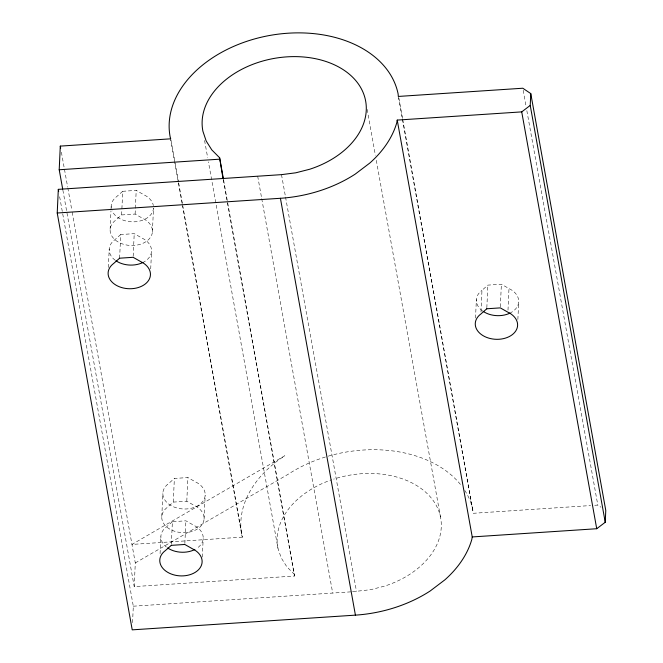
<?xml version="1.0" encoding="UTF-8"?>
<svg xmlns="http://www.w3.org/2000/svg" width="663" height="663" viewBox="0 0 663 663"><rect width="100%" height="100%" fill="white"/><g stroke="black" fill="none" stroke-linecap="round" stroke-linejoin="round"><path stroke-width="0.5" stroke-dasharray="3.31 2.49" d="M108.367 267.512L109.221 249.006M110.116 229.406L110.97 210.9M111.011 209.873L111.202 205.754M119.63 258.197L120.716 234.545L134.216 233.649L141.832 237.976A21.183 14.868 2.6 0 1 143.904 261.976M121.619 214.945L135.119 214.058L142.727 218.376A21.183 14.868 2.6 0 1 148.379 239.782A21.183 14.868 2.6 0 1 117.815 241.796A21.183 14.868 2.6 0 1 115.727 220.157L121.619 214.945L121.851 209.806M121.901 208.779L122.705 191.292L136.205 190.405L143.813 194.723A21.183 14.868 2.6 0 1 153.36 205.58M133.18 256.274L134.216 233.649M135.119 214.058L136.205 190.405M132.559 622.648L133.313 606.197L59.595 196.488M223.638 180.17L294.546 576.031L134.208 586.606L135.293 562.953L72.027 211.306M150.716 268.905L151.52 251.426M152.415 231.826L153.501 208.174A21.183 14.868 2.6 0 1 135.02 221.79A21.183 14.868 2.6 0 1 112.13 210.909M160.081 553.646L160.885 536.168M161.789 516.568L162.874 492.916M171.344 544.323L172.388 521.706L185.889 520.811L193.497 525.129A21.183 14.868 2.6 0 1 196.273 548.724M173.283 502.106L186.792 501.22L194.4 505.537A21.183 14.868 2.6 0 1 200.044 526.944A21.183 14.868 2.6 0 1 169.488 528.958A21.183 14.868 2.6 0 1 167.391 507.311L173.283 502.106L174.369 478.454L187.878 477.567L195.486 481.885A21.183 14.868 2.6 0 1 201.129 503.292A21.183 14.868 2.6 0 1 170.573 505.305A21.183 14.868 2.6 0 1 168.477 483.667L174.369 478.454M184.853 543.436L185.889 520.811M186.792 501.22L187.878 477.567M202.339 557.094L203.185 538.588M204.088 518.988L205.174 495.336M475.52 318.091L476.374 299.585M480.99 311.925L481.976 290.328L487.869 285.123L501.377 284.228L508.985 288.554A21.183 14.868 2.6 0 1 511.057 312.555M486.833 307.74L487.869 285.123M500.333 306.853L501.377 284.228M507.991 310.143L508.985 288.554M517.869 319.483L518.673 302.005M122.705 191.292L116.812 196.505A21.183 14.868 2.6 0 0 111.351 208.356M120.716 234.545L114.823 239.749A21.183 14.868 2.6 0 0 115.329 260.335M172.388 521.706L166.488 526.911A21.183 14.868 2.6 0 0 166.355 547.008M135.293 562.953L288.181 474.244A115.992 81.59 -10.2 0 1 327.257 456.442M352.534 591.744L370.791 589.656L384.731 586.084A82.759 58.211 -10.2 0 0 437.24 507.369A82.759 58.211 -10.2 0 0 333.68 479.109M398.314 96.442L473.316 513.286L590.609 505.554M594.728 505.281L597.811 505.082L601.001 507.228M242.385 537.146L131.962 544.422L284.85 455.713A115.992 81.59 -10.2 0 0 241.954 535.87L242.385 537.146L182.806 206.06M133.313 606.197L351.547 591.81M294.612 574.597L286.789 566.724L281.178 557.823L277.93 548.152L208.431 161.88M523.173 90.267L526.107 106.577M526.845 110.655L597.811 505.082M398.861 98.025L402.524 118.412M402.706 119.431L473.316 513.286M367.136 109.37L375.382 155.233M376.302 160.33L440.489 517.041M281.502 174.642L285.355 196.041M285.538 197.06L356.503 591.487M257.692 176.209L261.545 197.615M261.728 198.635L332.693 593.053M223.207 179.574L294.546 576.031M204.577 140.481L207.693 157.802M170.897 139.843L178.413 181.612M178.596 182.632L182.623 205.041M170.283 137.548L182.201 203.765M182.383 204.784L241.954 535.87M61.394 152.217L67.626 186.858M67.808 187.878L71.844 210.287M62.877 190.14L134.208 586.606M277.93 548.152A82.759 58.211 -10.2 0 1 331.749 479.755M328.226 456.161A115.992 81.59 -10.2 0 1 460.702 484.761M464.78 490.429A115.992 81.59 -10.2 0 1 473.125 510.8M482.482 310.914A21.183 14.868 2.6 0 1 481.976 290.328"/><path stroke-width="0.99" d="M62.695 189.121L59.206 169.753L60.292 146.109L170.714 138.824L170.283 137.548A115.992 81.59 -10.2 0 1 267.968 35.785A115.992 81.59 -10.2 0 1 398.123 93.955L398.314 96.442L522.809 88.229L530.773 93.599L530.234 105.425L521.723 111.881L397.228 120.086L472.23 536.939L471.807 539.467A115.992 81.59 -10.2 0 1 444.873 579.843L430.229 590.948A115.992 81.59 -10.2 0 1 355.418 615.14L132.227 629.85L57.225 213.005L58.311 189.353L281.502 174.642L295.789 172.803L309.729 169.239A82.759 58.211 -10.2 0 0 363.589 93.682A82.759 58.211 -10.2 0 0 267.91 59.695A82.759 58.211 -10.2 0 0 202.928 131.307L206.168 140.979L211.787 149.879L219.61 157.753L223.456 179.151M223.025 178.554L219.61 157.753M472.23 536.939L596.725 528.726L605.236 522.27L605.775 510.444L530.773 93.599M397.228 120.086L396.805 122.614A115.992 81.59 -10.2 0 1 369.871 162.999L355.227 174.104A115.992 81.59 -10.2 0 1 280.416 198.287L57.225 213.005M59.206 169.753L219.544 159.186M530.234 105.425L605.236 522.27M521.723 111.881L596.725 528.726M280.416 198.287L355.418 615.14M60.292 146.109L60.656 148.147M58.311 189.353L58.675 191.392M194.847 549.519A21.183 14.868 2.6 0 1 167.656 547.961M143.183 262.357A21.183 14.868 2.6 0 1 115.992 260.799M510.336 312.936A21.183 14.868 2.6 0 1 483.145 311.378M119.63 258.197L113.738 263.402A21.183 14.868 2.6 0 0 115.834 285.04A21.183 14.868 2.6 0 0 146.39 283.026A21.183 14.868 2.6 0 0 140.747 261.62L133.13 257.302L119.63 258.197M171.303 545.351L165.402 550.563A21.183 14.868 2.6 0 0 167.499 572.202A21.183 14.868 2.6 0 0 198.063 570.188A21.183 14.868 2.6 0 0 192.411 548.782L184.803 544.464L171.303 545.351M486.783 308.776L480.89 313.98A21.183 14.868 2.6 0 0 482.987 335.619A21.183 14.868 2.6 0 0 513.543 333.605A21.183 14.868 2.6 0 0 507.899 312.198L500.292 307.881L486.783 308.776"/></g></svg>
